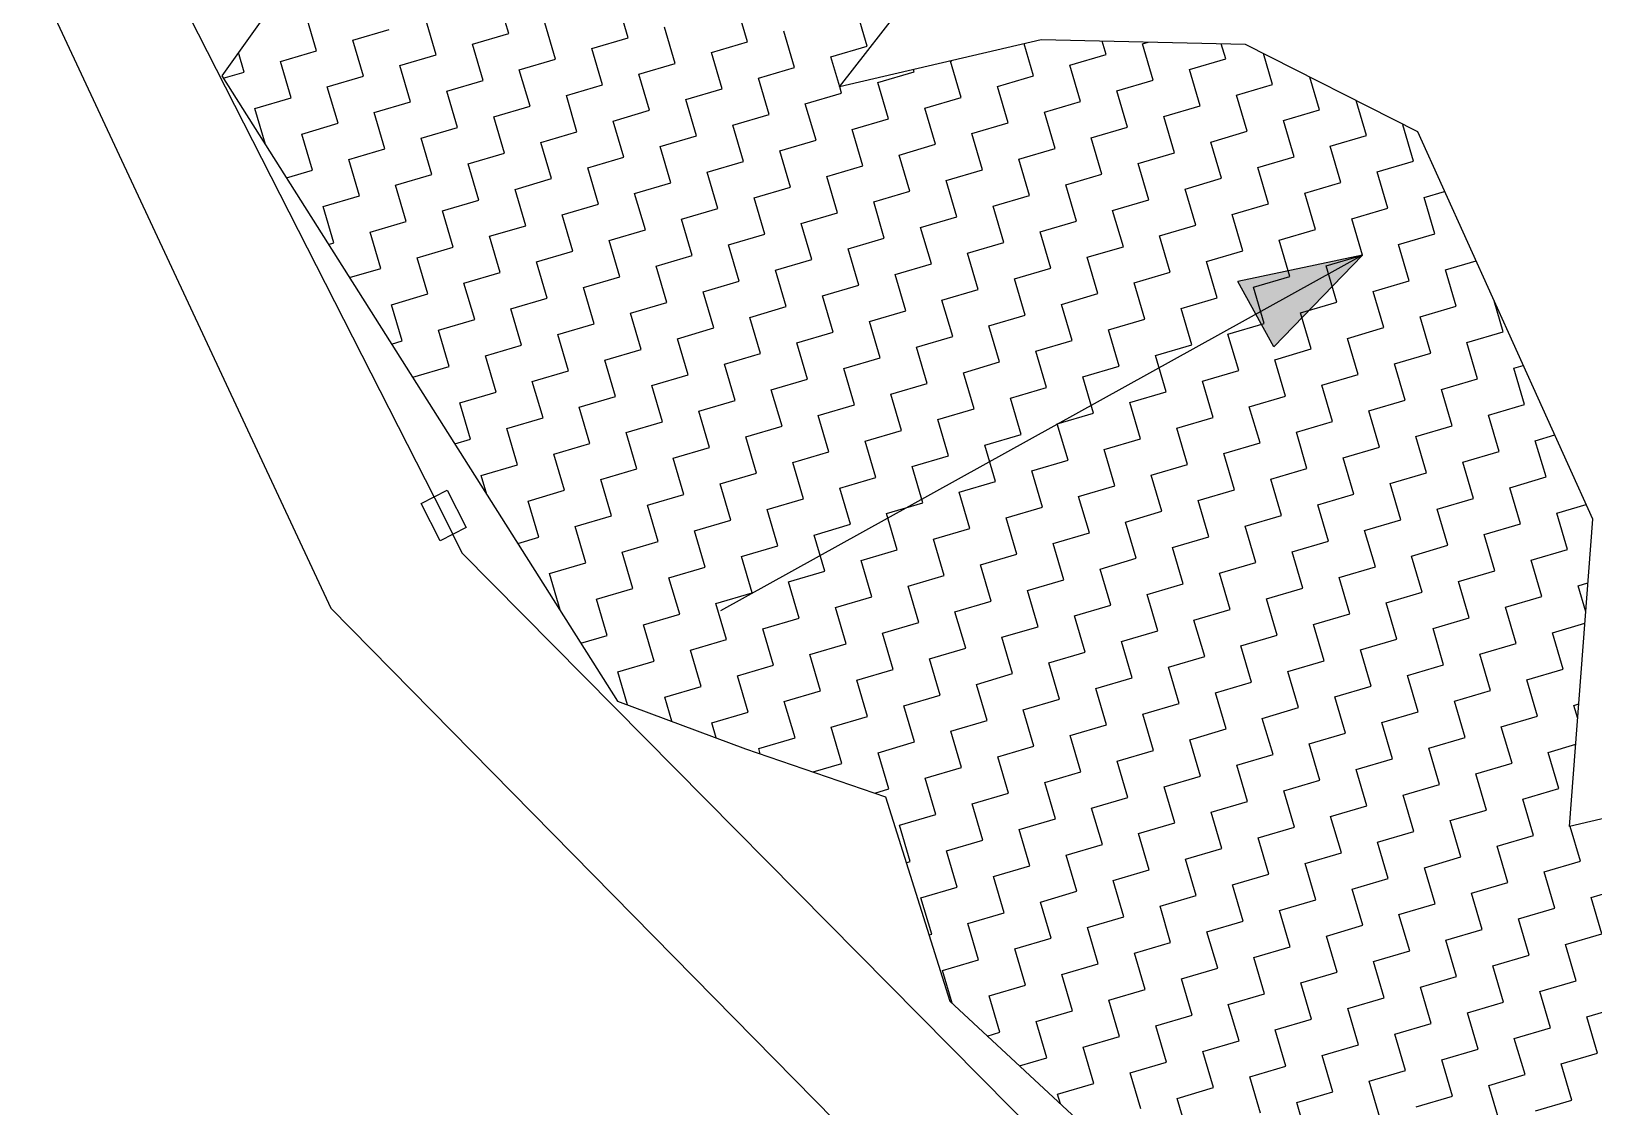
# Model space of a CAD drawing. Header units: metres. Extents: x 283645 to 285797, y 2017393 to 2020400.
# Drawn here: x 284073.8 to 284342.3, y 2017963.3 to 2018148.1 of the extents above; entities that cross this region are included whole.
import ezdxf

# ---------------------------------------------------------------- set-up
doc = ezdxf.new("R2010")
doc.units = ezdxf.units.M
for name, color, linetype in [('POLY_HATCH', 12, 'Continuous'), ('V_BOUND_LINE', 7, 'Continuous'), ('VILLAGE BOUNDRY', 1, 'Continuous')]:
    doc.layers.add(name, color=color, linetype=linetype)

msp = doc.modelspace()

# ---------------------------------------------------------------- hatches: boundary and pattern name
h = msp.add_hatch(color=256)
h.paths.add_polyline_path([(284284.24, 2018099.5), (284287.34, 2018093.9), (284302.55, 2018109.65)])
h.paths.add_polyline_path([(284302.55, 2018109.65), (284281.13, 2018105.1), (284284.24, 2018099.5)])

# ---------------------------------------------------------------- linework, layer by layer
for points in [[(284302.55, 2018109.65), (284192.23, 2018048.5)], [(284302.55, 2018109.65), (284281.13, 2018105.1)], [(284302.55, 2018109.65), (284287.34, 2018093.9)], [(284287.34, 2018093.9), (284281.13, 2018105.1)]]:
    msp.add_lwpolyline(points)
msp.add_lwpolyline([(284144.06, 2018060.55), (284140.78, 2018066.99), (284145.24, 2018069.27), (284148.52, 2018062.82)], close=True)
at = {"layer": 'POLY_HATCH'}
for p, q in [((284212.7, 2018138.54), (284241.57, 2018175.67)), ((284115.43, 2018152.86), (284106.51, 2018140.46)), ((284247.33, 2018146.65), (284212.7, 2018138.54)), ((284282.49, 2018145.84), (284247.33, 2018146.65)), ((284312.06, 2018130.82), (284282.49, 2018145.84)), ((284106.51, 2018140.46), (284174.55, 2018033.02)), ((284342.15, 2018064.29), (284312.06, 2018130.82)), ((284338.16, 2018011.46), (284342.15, 2018064.29)), ((284174.55, 2018033.02), (284196.52, 2018024.83)), ((284196.52, 2018024.83), (284220.6, 2018016.57)), ((284220.6, 2018016.57), (284231.66, 2017981.44)), ((284361.67, 2018017), (284338.16, 2018011.46)), ((284231.66, 2017981.44), (284313.35, 2017905.69))]:
    msp.add_line(p, q, dxfattribs=at)
at = {"layer": 'POLY_HATCH', "linetype": 'Continuous'}
for p, q in [((284155.83, 2018147.71), (284153.99, 2018153.94)), ((284176.37, 2018146.99), (284174.53, 2018153.22)), ((284122.82, 2018144.76), (284120.98, 2018150.99)), ((284143.36, 2018144.04), (284141.52, 2018150.27)), ((284196.9, 2018146.27), (284195.07, 2018152.5)), ((284217.44, 2018145.54), (284215.61, 2018151.78)), ((284129.05, 2018146.6), (284135.29, 2018148.43)), ((284149.59, 2018145.87), (284155.83, 2018147.71)), ((284163.9, 2018143.31), (284162.06, 2018149.55)), ((284184.44, 2018142.59), (284182.6, 2018148.83)), ((284204.98, 2018141.87), (284203.14, 2018148.1)), ((284130.89, 2018140.36), (284129.05, 2018146.6)), ((284151.43, 2018139.64), (284149.59, 2018145.87)), ((284170.13, 2018145.15), (284176.37, 2018146.99)), ((284171.97, 2018138.92), (284170.13, 2018145.15)), ((284190.67, 2018144.43), (284196.9, 2018146.27)), ((284211.21, 2018143.71), (284217.44, 2018145.54)), ((284246.05, 2018140.42), (284244.42, 2018145.97)), ((284258.52, 2018144.1), (284257.84, 2018146.41)), ((284264.75, 2018145.94), (284265.74, 2018146.22)), ((284266.59, 2018139.7), (284264.75, 2018145.94)), ((284279.06, 2018143.38), (284278.3, 2018145.94)), ((284110.35, 2018141.09), (284109.37, 2018144.43)), ((284116.59, 2018142.92), (284122.82, 2018144.76)), ((284118.42, 2018136.69), (284116.59, 2018142.92)), ((284137.13, 2018142.2), (284143.36, 2018144.04)), ((284138.96, 2018135.97), (284137.13, 2018142.2)), ((284157.66, 2018141.48), (284163.9, 2018143.31)), ((284178.2, 2018140.75), (284184.44, 2018142.59)), ((284192.51, 2018138.2), (284190.67, 2018144.43)), ((284212.72, 2018138.56), (284211.21, 2018143.71)), ((284231.75, 2018142.98), (284231.97, 2018143.05)), ((284233.58, 2018136.75), (284231.75, 2018142.98)), ((284252.29, 2018142.26), (284258.52, 2018144.1)), ((284254.12, 2018136.03), (284252.29, 2018142.26)), ((284272.82, 2018141.54), (284279.06, 2018143.38)), ((284287.13, 2018138.98), (284285.57, 2018144.28)), ((284106.78, 2018140.03), (284110.35, 2018141.09)), ((284124.66, 2018138.53), (284130.89, 2018140.36)), ((284145.2, 2018137.8), (284151.43, 2018139.64)), ((284159.5, 2018135.24), (284157.66, 2018141.48)), ((284180.04, 2018134.52), (284178.2, 2018140.75)), ((284198.74, 2018140.03), (284204.98, 2018141.87)), ((284200.58, 2018133.8), (284198.74, 2018140.03)), ((284219.28, 2018139.31), (284225.51, 2018141.15)), ((284225.51, 2018141.15), (284225.41, 2018141.51)), ((284239.82, 2018138.59), (284246.05, 2018140.42)), ((284260.36, 2018137.86), (284266.59, 2018139.7)), ((284274.66, 2018135.3), (284272.82, 2018141.54)), ((284295.2, 2018134.58), (284293.54, 2018140.23)), ((284126.5, 2018132.29), (284124.66, 2018138.53)), ((284147.03, 2018131.57), (284145.2, 2018137.8)), ((284165.74, 2018137.08), (284171.97, 2018138.92)), ((284167.57, 2018130.85), (284165.74, 2018137.08)), ((284186.27, 2018136.36), (284192.51, 2018138.2)), ((284206.81, 2018135.64), (284213.05, 2018137.47)), ((284213.05, 2018137.47), (284212.73, 2018138.54)), ((284221.12, 2018133.08), (284219.28, 2018139.31)), ((284227.35, 2018134.91), (284233.58, 2018136.75)), ((284241.66, 2018132.35), (284239.82, 2018138.59)), ((284262.19, 2018131.63), (284260.36, 2018137.86)), ((284280.9, 2018137.14), (284287.13, 2018138.98)), ((284282.73, 2018130.91), (284280.9, 2018137.14)), ((284112.19, 2018134.85), (284118.42, 2018136.69)), ((284114.03, 2018128.62), (284112.19, 2018134.85)), ((284132.73, 2018134.13), (284138.96, 2018135.97)), ((284134.57, 2018127.89), (284132.73, 2018134.13)), ((284153.27, 2018133.41), (284159.5, 2018135.24)), ((284173.81, 2018132.68), (284180.04, 2018134.52)), ((284188.11, 2018130.12), (284186.27, 2018136.36)), ((284208.65, 2018129.4), (284206.81, 2018135.64)), ((284229.19, 2018128.68), (284227.35, 2018134.91)), ((284247.89, 2018134.19), (284254.12, 2018136.03)), ((284249.73, 2018127.96), (284247.89, 2018134.19)), ((284268.43, 2018133.47), (284274.66, 2018135.3)), ((284288.97, 2018132.75), (284295.2, 2018134.58)), ((284303.27, 2018130.19), (284301.5, 2018136.18)), ((284120.26, 2018130.45), (284126.5, 2018132.29)), ((284140.8, 2018129.73), (284147.03, 2018131.57)), ((284155.1, 2018127.17), (284153.27, 2018133.41)), ((284175.64, 2018126.45), (284173.81, 2018132.68)), ((284194.34, 2018131.96), (284200.58, 2018133.8)), ((284196.18, 2018125.73), (284194.34, 2018131.96)), ((284214.88, 2018131.24), (284221.12, 2018133.08)), ((284235.42, 2018130.52), (284241.66, 2018132.35)), ((284255.96, 2018129.79), (284262.19, 2018131.63)), ((284270.27, 2018127.23), (284268.43, 2018133.47)), ((284290.8, 2018126.51), (284288.97, 2018132.75)), ((284309.51, 2018132.02), (284309.63, 2018132.06)), ((284311.34, 2018125.79), (284309.51, 2018132.02)), ((284122.1, 2018124.22), (284120.26, 2018130.45)), ((284142.64, 2018123.5), (284140.8, 2018129.73)), ((284161.34, 2018129.01), (284167.57, 2018130.85)), ((284163.18, 2018122.78), (284161.34, 2018129.01)), ((284181.88, 2018128.29), (284188.11, 2018130.12)), ((284202.42, 2018127.56), (284208.65, 2018129.4)), ((284216.72, 2018125), (284214.88, 2018131.24)), ((284237.26, 2018124.28), (284235.42, 2018130.52)), ((284257.8, 2018123.56), (284255.96, 2018129.79)), ((284276.5, 2018129.07), (284282.73, 2018130.91)), ((284278.34, 2018122.84), (284276.5, 2018129.07)), ((284297.04, 2018128.35), (284303.27, 2018130.19)), ((284114.01, 2018128.61), (284114.03, 2018128.62)), ((284128.33, 2018126.06), (284134.57, 2018127.89)), ((284130.17, 2018119.82), (284128.33, 2018126.06)), ((284148.87, 2018125.34), (284155.1, 2018127.17)), ((284169.41, 2018124.61), (284175.64, 2018126.45)), ((284183.71, 2018122.05), (284181.88, 2018128.29)), ((284204.25, 2018121.33), (284202.42, 2018127.56)), ((284222.95, 2018126.84), (284229.19, 2018128.68)), ((284224.79, 2018120.61), (284222.95, 2018126.84)), ((284243.49, 2018126.12), (284249.73, 2018127.96)), ((284245.33, 2018119.89), (284243.49, 2018126.12)), ((284264.03, 2018125.4), (284270.27, 2018127.23)), ((284284.57, 2018124.67), (284290.8, 2018126.51)), ((284298.87, 2018122.11), (284297.04, 2018128.35)), ((284117.63, 2018122.9), (284122.1, 2018124.22)), ((284136.4, 2018121.66), (284142.64, 2018123.5)), ((284150.71, 2018119.1), (284148.87, 2018125.34)), ((284171.25, 2018118.38), (284169.41, 2018124.61)), ((284189.95, 2018123.89), (284196.18, 2018125.73)), ((284191.79, 2018117.66), (284189.95, 2018123.89)), ((284210.49, 2018123.17), (284216.72, 2018125)), ((284231.03, 2018122.45), (284237.26, 2018124.28)), ((284251.56, 2018121.72), (284257.8, 2018123.56)), ((284265.87, 2018119.16), (284264.03, 2018125.4)), ((284286.41, 2018118.44), (284284.57, 2018124.67)), ((284305.11, 2018123.95), (284311.34, 2018125.79)), ((284306.95, 2018117.72), (284305.11, 2018123.95)), ((284138.24, 2018115.43), (284136.4, 2018121.66)), ((284156.94, 2018120.94), (284163.18, 2018122.78)), ((284158.78, 2018114.7), (284156.94, 2018120.94)), ((284177.48, 2018120.22), (284183.71, 2018122.05)), ((284198.02, 2018119.49), (284204.25, 2018121.33)), ((284212.32, 2018116.93), (284210.49, 2018123.17)), ((284232.86, 2018116.21), (284231.03, 2018122.45)), ((284253.4, 2018115.49), (284251.56, 2018121.72)), ((284272.1, 2018121), (284278.34, 2018122.84)), ((284273.94, 2018114.77), (284272.1, 2018121)), ((284292.64, 2018120.28), (284298.87, 2018122.11)), ((284123.94, 2018117.99), (284130.17, 2018119.82)), ((284125.77, 2018111.75), (284123.94, 2018117.99)), ((284144.47, 2018117.26), (284150.71, 2018119.1)), ((284165.01, 2018116.54), (284171.25, 2018118.38)), ((284179.32, 2018113.98), (284177.48, 2018120.22)), ((284199.86, 2018113.26), (284198.02, 2018119.49)), ((284218.56, 2018118.77), (284224.79, 2018120.61)), ((284220.39, 2018112.54), (284218.56, 2018118.77)), ((284239.1, 2018118.05), (284245.33, 2018119.89)), ((284240.93, 2018111.81), (284239.1, 2018118.05)), ((284259.63, 2018117.33), (284265.87, 2018119.16)), ((284280.17, 2018116.6), (284286.41, 2018118.44)), ((284294.48, 2018114.04), (284292.64, 2018120.28)), ((284313.18, 2018119.56), (284316.69, 2018120.59)), ((284315.02, 2018113.32), (284313.18, 2018119.56)), ((284132.01, 2018113.59), (284138.24, 2018115.43)), ((284146.31, 2018111.03), (284144.47, 2018117.26)), ((284166.85, 2018110.31), (284165.01, 2018116.54)), ((284185.55, 2018115.82), (284191.79, 2018117.66)), ((284187.39, 2018109.59), (284185.55, 2018115.82)), ((284206.09, 2018115.1), (284212.32, 2018116.93)), ((284226.63, 2018114.37), (284232.86, 2018116.21)), ((284247.17, 2018113.65), (284253.4, 2018115.49)), ((284261.47, 2018111.09), (284259.63, 2018117.33)), ((284282.01, 2018110.37), (284280.17, 2018116.6)), ((284300.71, 2018115.88), (284306.95, 2018117.72)), ((284302.55, 2018109.65), (284300.71, 2018115.88)), ((284133.84, 2018107.36), (284132.01, 2018113.59)), ((284152.54, 2018112.87), (284158.78, 2018114.7)), ((284154.38, 2018106.63), (284152.54, 2018112.87)), ((284173.08, 2018112.15), (284179.32, 2018113.98)), ((284193.62, 2018111.42), (284199.86, 2018113.26)), ((284207.93, 2018108.86), (284206.09, 2018115.1)), ((284228.47, 2018108.14), (284226.63, 2018114.37)), ((284249, 2018107.42), (284247.17, 2018113.65)), ((284267.71, 2018112.93), (284273.94, 2018114.77)), ((284269.54, 2018106.7), (284267.71, 2018112.93)), ((284288.24, 2018112.21), (284294.48, 2018114.04)), ((284308.78, 2018111.48), (284315.02, 2018113.32)), ((284124.86, 2018111.48), (284125.77, 2018111.75)), ((284140.08, 2018109.19), (284146.31, 2018111.03)), ((284160.62, 2018108.47), (284166.85, 2018110.31)), ((284174.92, 2018105.91), (284173.08, 2018112.15)), ((284195.46, 2018105.19), (284193.62, 2018111.42)), ((284214.16, 2018110.7), (284220.39, 2018112.54)), ((284216, 2018104.47), (284214.16, 2018110.7)), ((284234.7, 2018109.98), (284240.93, 2018111.81)), ((284236.54, 2018103.74), (284234.7, 2018109.98)), ((284255.24, 2018109.26), (284261.47, 2018111.09)), ((284275.78, 2018108.53), (284282.01, 2018110.37)), ((284290.08, 2018105.97), (284288.24, 2018112.21)), ((284310.62, 2018105.25), (284308.78, 2018111.48)), ((284128.48, 2018105.77), (284133.84, 2018107.36)), ((284141.91, 2018102.96), (284140.08, 2018109.19)), ((284162.45, 2018102.24), (284160.62, 2018108.47)), ((284181.15, 2018107.75), (284187.39, 2018109.59)), ((284182.99, 2018101.51), (284181.15, 2018107.75)), ((284201.69, 2018107.03), (284207.93, 2018108.86)), ((284222.23, 2018106.3), (284228.47, 2018108.14)), ((284242.77, 2018105.58), (284249, 2018107.42)), ((284257.07, 2018103.02), (284255.24, 2018109.26)), ((284277.61, 2018102.3), (284275.78, 2018108.53)), ((284296.31, 2018107.81), (284302.55, 2018109.65)), ((284298.15, 2018101.58), (284296.31, 2018107.81)), ((284316.85, 2018107.09), (284322.1, 2018108.63)), ((284148.15, 2018104.8), (284154.38, 2018106.63)), ((284149.99, 2018098.56), (284148.15, 2018104.8)), ((284168.69, 2018104.07), (284174.92, 2018105.91)), ((284189.23, 2018103.35), (284195.46, 2018105.19)), ((284203.53, 2018100.79), (284201.69, 2018107.03)), ((284224.07, 2018100.07), (284222.23, 2018106.3)), ((284244.61, 2018099.35), (284242.77, 2018105.58)), ((284263.31, 2018104.86), (284269.54, 2018106.7)), ((284265.15, 2018098.62), (284263.31, 2018104.86)), ((284283.85, 2018104.14), (284290.08, 2018105.97)), ((284304.39, 2018103.41), (284310.62, 2018105.25)), ((284318.69, 2018100.85), (284316.85, 2018107.09)), ((284135.68, 2018101.12), (284141.91, 2018102.96)), ((284156.22, 2018100.4), (284162.45, 2018102.24)), ((284170.52, 2018097.84), (284168.69, 2018104.07)), ((284191.06, 2018097.12), (284189.23, 2018103.35)), ((284209.76, 2018102.63), (284216, 2018104.47)), ((284211.6, 2018096.4), (284209.76, 2018102.63)), ((284230.3, 2018101.91), (284236.54, 2018103.74)), ((284232.14, 2018095.67), (284230.3, 2018101.91)), ((284250.84, 2018101.18), (284257.07, 2018103.02)), ((284271.38, 2018100.46), (284277.61, 2018102.3)), ((284285.68, 2018097.9), (284283.85, 2018104.14)), ((284306.22, 2018097.18), (284304.39, 2018103.41)), ((284137.52, 2018094.89), (284135.68, 2018101.12)), ((284158.06, 2018094.17), (284156.22, 2018100.4)), ((284176.76, 2018099.68), (284182.99, 2018101.51)), ((284178.59, 2018093.44), (284176.76, 2018099.68)), ((284197.3, 2018098.95), (284203.53, 2018100.79)), ((284217.83, 2018098.23), (284224.07, 2018100.07)), ((284238.37, 2018097.51), (284244.61, 2018099.35)), ((284252.68, 2018094.95), (284250.84, 2018101.18)), ((284273.22, 2018094.23), (284271.38, 2018100.46)), ((284291.92, 2018099.74), (284298.15, 2018101.58)), ((284293.76, 2018093.51), (284291.92, 2018099.74)), ((284312.46, 2018099.02), (284318.69, 2018100.85)), ((284326.76, 2018096.46), (284325.19, 2018101.8)), ((284143.75, 2018096.73), (284149.99, 2018098.56)), ((284145.59, 2018090.49), (284143.75, 2018096.73)), ((284164.29, 2018096), (284170.52, 2018097.84)), ((284184.83, 2018095.28), (284191.06, 2018097.12)), ((284199.13, 2018092.72), (284197.3, 2018098.95)), ((284219.67, 2018092), (284217.83, 2018098.23)), ((284240.21, 2018091.28), (284238.37, 2018097.51)), ((284258.91, 2018096.79), (284265.15, 2018098.62)), ((284260.75, 2018090.55), (284258.91, 2018096.79)), ((284279.45, 2018096.06), (284285.68, 2018097.9)), ((284299.99, 2018095.34), (284306.22, 2018097.18)), ((284314.29, 2018092.78), (284312.46, 2018099.02)), ((284135.71, 2018094.35), (284137.52, 2018094.89)), ((284151.82, 2018092.33), (284158.06, 2018094.17)), ((284166.13, 2018089.77), (284164.29, 2018096)), ((284186.67, 2018089.05), (284184.83, 2018095.28)), ((284205.37, 2018094.56), (284211.6, 2018096.4)), ((284207.2, 2018088.32), (284205.37, 2018094.56)), ((284225.91, 2018093.84), (284232.14, 2018095.67)), ((284227.74, 2018087.6), (284225.91, 2018093.84)), ((284246.44, 2018093.11), (284252.68, 2018094.95)), ((284266.98, 2018092.39), (284273.22, 2018094.23)), ((284281.29, 2018089.83), (284279.45, 2018096.06)), ((284301.83, 2018089.11), (284299.99, 2018095.34)), ((284320.53, 2018094.62), (284326.76, 2018096.46)), ((284322.36, 2018088.39), (284320.53, 2018094.62)), ((284153.66, 2018086.1), (284151.82, 2018092.33)), ((284172.36, 2018091.61), (284178.59, 2018093.44)), ((284174.2, 2018085.37), (284172.36, 2018091.61)), ((284192.9, 2018090.88), (284199.13, 2018092.72)), ((284213.44, 2018090.16), (284219.67, 2018092)), ((284233.98, 2018089.44), (284240.21, 2018091.28)), ((284248.28, 2018086.88), (284246.44, 2018093.11)), ((284268.82, 2018086.16), (284266.98, 2018092.39)), ((284287.52, 2018091.67), (284293.76, 2018093.51)), ((284289.36, 2018085.43), (284287.52, 2018091.67)), ((284308.06, 2018090.95), (284314.29, 2018092.78)), ((284139.35, 2018088.65), (284145.59, 2018090.49)), ((284139.39, 2018088.54), (284139.35, 2018088.65)), ((284159.89, 2018087.93), (284166.13, 2018089.77)), ((284180.43, 2018087.21), (284186.67, 2018089.05)), ((284194.74, 2018084.65), (284192.9, 2018090.88)), ((284215.28, 2018083.93), (284213.44, 2018090.16)), ((284235.81, 2018083.21), (284233.98, 2018089.44)), ((284254.52, 2018088.72), (284260.75, 2018090.55)), ((284256.35, 2018082.48), (284254.52, 2018088.72)), ((284275.05, 2018087.99), (284281.29, 2018089.83)), ((284295.59, 2018087.27), (284301.83, 2018089.11)), ((284309.9, 2018084.71), (284308.06, 2018090.95)), ((284328.6, 2018090.22), (284330.21, 2018090.7)), ((284330.44, 2018083.99), (284328.6, 2018090.22)), ((284147.43, 2018084.26), (284153.66, 2018086.1)), ((284161.73, 2018081.7), (284159.89, 2018087.93)), ((284182.27, 2018080.98), (284180.43, 2018087.21)), ((284200.97, 2018086.49), (284207.2, 2018088.32)), ((284202.81, 2018080.25), (284200.97, 2018086.49)), ((284221.51, 2018085.76), (284227.74, 2018087.6)), ((284223.35, 2018079.53), (284221.51, 2018085.76)), ((284242.05, 2018085.04), (284248.28, 2018086.88)), ((284262.59, 2018084.32), (284268.82, 2018086.16)), ((284276.89, 2018081.76), (284275.05, 2018087.99)), ((284297.43, 2018081.04), (284295.59, 2018087.27)), ((284316.13, 2018086.55), (284322.36, 2018088.39)), ((284317.97, 2018080.32), (284316.13, 2018086.55)), ((284149.26, 2018078.02), (284147.43, 2018084.26)), ((284167.96, 2018083.54), (284174.2, 2018085.37)), ((284169.8, 2018077.3), (284167.96, 2018083.54)), ((284188.5, 2018082.81), (284194.74, 2018084.65)), ((284209.04, 2018082.09), (284215.28, 2018083.93)), ((284229.58, 2018081.37), (284235.81, 2018083.21)), ((284243.88, 2018078.81), (284242.05, 2018085.04)), ((284264.42, 2018078.09), (284262.59, 2018084.32)), ((284283.12, 2018083.6), (284289.36, 2018085.43)), ((284284.96, 2018077.36), (284283.12, 2018083.6)), ((284303.66, 2018082.87), (284309.9, 2018084.71)), ((284324.2, 2018082.15), (284330.44, 2018083.99)), ((284155.5, 2018079.86), (284161.73, 2018081.7)), ((284176.04, 2018079.14), (284182.27, 2018080.98)), ((284190.34, 2018076.58), (284188.5, 2018082.81)), ((284210.88, 2018075.86), (284209.04, 2018082.09)), ((284231.42, 2018075.13), (284229.58, 2018081.37)), ((284250.12, 2018080.65), (284256.35, 2018082.48)), ((284251.96, 2018074.41), (284250.12, 2018080.65)), ((284270.66, 2018079.92), (284276.89, 2018081.76)), ((284291.2, 2018079.2), (284297.43, 2018081.04)), ((284305.5, 2018076.64), (284303.66, 2018082.87)), ((284326.04, 2018075.92), (284324.2, 2018082.15)), ((284146.55, 2018077.23), (284149.26, 2018078.02)), ((284157.33, 2018073.63), (284155.5, 2018079.86)), ((284177.87, 2018072.91), (284176.04, 2018079.14)), ((284196.57, 2018078.42), (284202.81, 2018080.25)), ((284198.41, 2018072.18), (284196.57, 2018078.42)), ((284217.11, 2018077.69), (284223.35, 2018079.53)), ((284218.95, 2018071.46), (284217.11, 2018077.69)), ((284237.65, 2018076.97), (284243.88, 2018078.81)), ((284258.19, 2018076.25), (284264.42, 2018078.09)), ((284272.49, 2018073.69), (284270.66, 2018079.92)), ((284293.03, 2018072.97), (284291.2, 2018079.2)), ((284311.73, 2018078.48), (284317.97, 2018080.32)), ((284313.57, 2018072.24), (284311.73, 2018078.48)), ((284332.27, 2018077.76), (284335.61, 2018078.74)), ((284334.11, 2018071.52), (284332.27, 2018077.76)), ((284163.57, 2018075.46), (284169.8, 2018077.3)), ((284165.4, 2018069.23), (284163.57, 2018075.46)), ((284184.11, 2018074.74), (284190.34, 2018076.58)), ((284204.64, 2018074.02), (284210.88, 2018075.86)), ((284225.18, 2018073.3), (284231.42, 2018075.13)), ((284239.49, 2018070.74), (284237.65, 2018076.97)), ((284260.03, 2018070.01), (284258.19, 2018076.25)), ((284278.73, 2018075.53), (284284.96, 2018077.36)), ((284280.57, 2018069.29), (284278.73, 2018075.53)), ((284299.27, 2018074.8), (284305.5, 2018076.64)), ((284319.81, 2018074.08), (284326.04, 2018075.92)), ((284151.1, 2018071.79), (284157.33, 2018073.63)), ((284171.64, 2018071.07), (284177.87, 2018072.91)), ((284185.94, 2018068.51), (284184.11, 2018074.74)), ((284206.48, 2018067.79), (284204.64, 2018074.02)), ((284227.02, 2018067.06), (284225.18, 2018073.3)), ((284245.72, 2018072.57), (284251.96, 2018074.41)), ((284247.56, 2018066.34), (284245.72, 2018072.57)), ((284266.26, 2018071.85), (284272.49, 2018073.69)), ((284286.8, 2018071.13), (284293.03, 2018072.97)), ((284301.1, 2018068.57), (284299.27, 2018074.8)), ((284321.64, 2018067.85), (284319.81, 2018074.08)), ((284152.06, 2018068.53), (284151.1, 2018071.79)), ((284173.48, 2018064.83), (284171.64, 2018071.07)), ((284192.18, 2018070.35), (284198.41, 2018072.18)), ((284194.01, 2018064.11), (284192.18, 2018070.35)), ((284212.72, 2018069.62), (284218.95, 2018071.46)), ((284214.55, 2018063.39), (284212.72, 2018069.62)), ((284233.25, 2018068.9), (284239.49, 2018070.74)), ((284253.79, 2018068.18), (284260.03, 2018070.01)), ((284268.1, 2018065.62), (284266.26, 2018071.85)), ((284288.64, 2018064.9), (284286.8, 2018071.13)), ((284307.34, 2018070.41), (284313.57, 2018072.24)), ((284309.17, 2018064.17), (284307.34, 2018070.41)), ((284327.88, 2018069.68), (284334.11, 2018071.52)), ((284329.71, 2018063.45), (284327.88, 2018069.68)), ((284159.17, 2018067.39), (284165.4, 2018069.23)), ((284161.01, 2018061.16), (284159.17, 2018067.39)), ((284179.71, 2018066.67), (284185.94, 2018068.51)), ((284200.25, 2018065.95), (284206.48, 2018067.79)), ((284220.79, 2018065.23), (284227.02, 2018067.06)), ((284235.09, 2018062.67), (284233.25, 2018068.9)), ((284255.63, 2018061.94), (284253.79, 2018068.18)), ((284274.33, 2018067.46), (284280.57, 2018069.29)), ((284276.17, 2018061.22), (284274.33, 2018067.46)), ((284294.87, 2018066.73), (284301.1, 2018068.57)), ((284315.41, 2018066.01), (284321.64, 2018067.85)), ((284167.24, 2018063), (284173.48, 2018064.83)), ((284181.55, 2018060.44), (284179.71, 2018066.67)), ((284202.09, 2018059.71), (284200.25, 2018065.95)), ((284222.62, 2018058.99), (284220.79, 2018065.23)), ((284241.33, 2018064.5), (284247.56, 2018066.34)), ((284243.16, 2018058.27), (284241.33, 2018064.5)), ((284261.86, 2018063.78), (284268.1, 2018065.62)), ((284282.4, 2018063.06), (284288.64, 2018064.9)), ((284296.71, 2018060.5), (284294.87, 2018066.73)), ((284317.25, 2018059.78), (284315.41, 2018066.01)), ((284335.95, 2018065.29), (284341.02, 2018066.78)), ((284337.78, 2018059.05), (284335.95, 2018065.29)), ((284169.08, 2018056.76), (284167.24, 2018063)), ((284187.78, 2018062.27), (284194.01, 2018064.11)), ((284189.62, 2018056.04), (284187.78, 2018062.27)), ((284208.32, 2018061.55), (284214.55, 2018063.39)), ((284210.16, 2018055.32), (284208.32, 2018061.55)), ((284228.86, 2018060.83), (284235.09, 2018062.67)), ((284249.4, 2018060.11), (284255.63, 2018061.94)), ((284263.7, 2018057.55), (284261.86, 2018063.78)), ((284284.24, 2018056.82), (284282.4, 2018063.06)), ((284302.94, 2018062.34), (284309.17, 2018064.17)), ((284304.78, 2018056.1), (284302.94, 2018062.34)), ((284323.48, 2018061.61), (284329.71, 2018063.45)), ((284325.32, 2018055.38), (284323.48, 2018061.61)), ((284157.4, 2018060.1), (284161.01, 2018061.16)), ((284175.31, 2018058.6), (284181.55, 2018060.44)), ((284195.85, 2018057.88), (284202.09, 2018059.71)), ((284216.39, 2018057.16), (284222.62, 2018058.99)), ((284230.69, 2018054.6), (284228.86, 2018060.83)), ((284251.23, 2018053.87), (284249.4, 2018060.11)), ((284269.93, 2018059.38), (284276.17, 2018061.22)), ((284271.77, 2018053.15), (284269.93, 2018059.38)), ((284290.47, 2018058.66), (284296.71, 2018060.5)), ((284311.01, 2018057.94), (284317.25, 2018059.78)), ((284331.55, 2018057.22), (284337.78, 2018059.05)), ((284162.85, 2018054.93), (284169.08, 2018056.76)), ((284177.15, 2018052.37), (284175.31, 2018058.6)), ((284197.69, 2018051.64), (284195.85, 2018057.88)), ((284218.23, 2018050.92), (284216.39, 2018057.16)), ((284236.93, 2018056.43), (284243.16, 2018058.27)), ((284238.77, 2018050.2), (284236.93, 2018056.43)), ((284257.47, 2018055.71), (284263.7, 2018057.55)), ((284278.01, 2018054.99), (284284.24, 2018056.82)), ((284292.31, 2018052.43), (284290.47, 2018058.66)), ((284312.85, 2018051.71), (284311.01, 2018057.94)), ((284333.39, 2018050.98), (284331.55, 2018057.22)), ((284164.68, 2018048.69), (284162.85, 2018054.93)), ((284183.38, 2018054.2), (284189.62, 2018056.04)), ((284185.22, 2018047.97), (284183.38, 2018054.2)), ((284203.92, 2018053.48), (284210.16, 2018055.32)), ((284224.46, 2018052.76), (284230.69, 2018054.6)), ((284245, 2018052.04), (284251.23, 2018053.87)), ((284259.3, 2018049.48), (284257.47, 2018055.71)), ((284279.84, 2018048.75), (284278.01, 2018054.99)), ((284298.54, 2018054.27), (284304.78, 2018056.1)), ((284300.38, 2018048.03), (284298.54, 2018054.27)), ((284319.08, 2018053.54), (284325.32, 2018055.38)), ((284320.92, 2018047.31), (284319.08, 2018053.54)), ((284170.92, 2018050.53), (284177.15, 2018052.37)), ((284191.45, 2018049.81), (284197.69, 2018051.64)), ((284205.76, 2018047.25), (284203.92, 2018053.48)), ((284211.99, 2018049.08), (284218.23, 2018050.92)), ((284226.3, 2018046.52), (284224.46, 2018052.76)), ((284246.84, 2018045.8), (284245, 2018052.04)), ((284265.54, 2018051.31), (284271.77, 2018053.15)), ((284267.37, 2018045.08), (284265.54, 2018051.31)), ((284286.08, 2018050.59), (284292.31, 2018052.43)), ((284306.62, 2018049.87), (284312.85, 2018051.71)), ((284327.15, 2018049.15), (284333.39, 2018050.98)), ((284339.62, 2018052.82), (284341.32, 2018053.32)), ((284340.94, 2018048.34), (284339.62, 2018052.82)), ((284164.63, 2018048.68), (284164.68, 2018048.69)), ((284172.75, 2018044.3), (284170.92, 2018050.53)), ((284193.29, 2018043.57), (284191.45, 2018049.81)), ((284213.83, 2018042.85), (284211.99, 2018049.08)), ((284232.53, 2018048.36), (284238.77, 2018050.2)), ((284234.37, 2018042.13), (284232.53, 2018048.36)), ((284253.07, 2018047.64), (284259.3, 2018049.48)), ((284273.61, 2018046.92), (284279.84, 2018048.75)), ((284287.91, 2018044.36), (284286.08, 2018050.59)), ((284308.45, 2018043.63), (284306.62, 2018049.87)), ((284328.99, 2018042.91), (284327.15, 2018049.15)), ((284178.99, 2018046.13), (284185.22, 2018047.97)), ((284180.82, 2018039.9), (284178.99, 2018046.13)), ((284199.53, 2018045.41), (284205.76, 2018047.25)), ((284220.06, 2018044.69), (284226.3, 2018046.52)), ((284240.6, 2018043.97), (284246.84, 2018045.8)), ((284254.91, 2018041.41), (284253.07, 2018047.64)), ((284275.45, 2018040.68), (284273.61, 2018046.92)), ((284294.15, 2018046.19), (284300.38, 2018048.03)), ((284295.98, 2018039.96), (284294.15, 2018046.19)), ((284314.69, 2018045.47), (284320.92, 2018047.31)), ((284316.52, 2018039.24), (284314.69, 2018045.47)), ((284335.22, 2018044.75), (284340.79, 2018046.39)), ((284168.25, 2018042.97), (284172.75, 2018044.3)), ((284187.06, 2018041.74), (284193.29, 2018043.57)), ((284201.36, 2018039.18), (284199.53, 2018045.41)), ((284207.6, 2018041.01), (284213.83, 2018042.85)), ((284221.9, 2018038.45), (284220.06, 2018044.69)), ((284242.44, 2018037.73), (284240.6, 2018043.97)), ((284261.14, 2018043.24), (284267.37, 2018045.08)), ((284262.98, 2018037.01), (284261.14, 2018043.24)), ((284281.68, 2018042.52), (284287.91, 2018044.36)), ((284302.22, 2018041.8), (284308.45, 2018043.63)), ((284322.76, 2018041.07), (284328.99, 2018042.91)), ((284337.06, 2018038.52), (284335.22, 2018044.75)), ((284188.89, 2018035.5), (284187.06, 2018041.74)), ((284209.43, 2018034.78), (284207.6, 2018041.01)), ((284228.13, 2018040.29), (284234.37, 2018042.13)), ((284229.97, 2018034.06), (284228.13, 2018040.29)), ((284248.67, 2018039.57), (284254.91, 2018041.41)), ((284269.21, 2018038.85), (284275.45, 2018040.68)), ((284283.52, 2018036.29), (284281.68, 2018042.52)), ((284304.06, 2018035.56), (284302.22, 2018041.8)), ((284324.59, 2018034.84), (284322.76, 2018041.07)), ((284174.59, 2018038.06), (284180.82, 2018039.9)), ((284176.27, 2018032.38), (284174.59, 2018038.06)), ((284195.13, 2018037.34), (284201.36, 2018039.18)), ((284215.67, 2018036.62), (284221.9, 2018038.45)), ((284236.21, 2018035.89), (284242.44, 2018037.73)), ((284250.51, 2018033.33), (284248.67, 2018039.57)), ((284271.05, 2018032.61), (284269.21, 2018038.85)), ((284289.75, 2018038.12), (284295.98, 2018039.96)), ((284291.59, 2018031.89), (284289.75, 2018038.12)), ((284310.29, 2018037.4), (284316.52, 2018039.24)), ((284312.13, 2018031.17), (284310.29, 2018037.4)), ((284330.83, 2018036.68), (284337.06, 2018038.52)), ((284182.66, 2018033.67), (284188.89, 2018035.5)), ((284196.97, 2018031.11), (284195.13, 2018037.34)), ((284203.2, 2018032.94), (284209.43, 2018034.78)), ((284217.5, 2018030.38), (284215.67, 2018036.62)), ((284238.04, 2018029.66), (284236.21, 2018035.89)), ((284256.74, 2018035.17), (284262.98, 2018037.01)), ((284258.58, 2018028.94), (284256.74, 2018035.17)), ((284277.28, 2018034.45), (284283.52, 2018036.29)), ((284297.82, 2018033.73), (284304.06, 2018035.56)), ((284318.36, 2018033), (284324.59, 2018034.84)), ((284332.66, 2018030.44), (284330.83, 2018036.68)), ((284183.88, 2018029.54), (284182.66, 2018033.67)), ((284205.04, 2018026.71), (284203.2, 2018032.94)), ((284223.74, 2018032.22), (284229.97, 2018034.06)), ((284225.58, 2018025.99), (284223.74, 2018032.22)), ((284244.28, 2018031.5), (284250.51, 2018033.33)), ((284264.82, 2018030.77), (284271.05, 2018032.61)), ((284279.12, 2018028.22), (284277.28, 2018034.45)), ((284299.66, 2018027.49), (284297.82, 2018033.73)), ((284320.2, 2018026.77), (284318.36, 2018033)), ((284338.9, 2018032.28), (284339.75, 2018032.53)), ((284339.56, 2018030.04), (284338.9, 2018032.28)), ((284190.73, 2018029.27), (284196.97, 2018031.11)), ((284211.27, 2018028.55), (284217.5, 2018030.38)), ((284231.81, 2018027.82), (284238.04, 2018029.66)), ((284246.11, 2018025.26), (284244.28, 2018031.5)), ((284266.65, 2018024.54), (284264.82, 2018030.77)), ((284285.35, 2018030.05), (284291.59, 2018031.89)), ((284287.19, 2018023.82), (284285.35, 2018030.05)), ((284305.89, 2018029.33), (284312.13, 2018031.17)), ((284307.73, 2018023.1), (284305.89, 2018029.33)), ((284326.43, 2018028.61), (284332.66, 2018030.44)), ((284191.49, 2018026.71), (284190.73, 2018029.27)), ((284198.8, 2018024.87), (284205.04, 2018026.71)), ((284213.11, 2018022.31), (284211.27, 2018028.55)), ((284233.65, 2018021.59), (284231.81, 2018027.82)), ((284252.35, 2018027.1), (284258.58, 2018028.94)), ((284254.18, 2018020.87), (284252.35, 2018027.1)), ((284272.89, 2018026.38), (284279.12, 2018028.22)), ((284293.42, 2018025.66), (284299.66, 2018027.49)), ((284313.96, 2018024.93), (284320.2, 2018026.77)), ((284328.27, 2018022.37), (284326.43, 2018028.61)), ((284199.07, 2018023.96), (284198.8, 2018024.87)), ((284219.34, 2018024.15), (284225.58, 2018025.99)), ((284221.18, 2018017.92), (284219.34, 2018024.15)), ((284239.88, 2018023.43), (284246.11, 2018025.26)), ((284260.42, 2018022.7), (284266.65, 2018024.54)), ((284274.72, 2018020.14), (284272.89, 2018026.38)), ((284295.26, 2018019.42), (284293.42, 2018025.66)), ((284315.8, 2018018.7), (284313.96, 2018024.93)), ((284334.5, 2018024.21), (284339.23, 2018025.6)), ((284336.34, 2018017.98), (284334.5, 2018024.21)), ((284208.14, 2018020.85), (284213.11, 2018022.31)), ((284227.41, 2018019.75), (284233.65, 2018021.59)), ((284241.72, 2018017.19), (284239.88, 2018023.43)), ((284262.26, 2018016.47), (284260.42, 2018022.7)), ((284280.96, 2018021.98), (284287.19, 2018023.82)), ((284282.79, 2018015.75), (284280.96, 2018021.98)), ((284301.5, 2018021.26), (284307.73, 2018023.1)), ((284322.03, 2018020.54), (284328.27, 2018022.37)), ((284229.25, 2018013.52), (284227.41, 2018019.75)), ((284247.95, 2018019.03), (284254.18, 2018020.87)), ((284249.79, 2018012.8), (284247.95, 2018019.03)), ((284268.49, 2018018.31), (284274.72, 2018020.14)), ((284289.03, 2018017.58), (284295.26, 2018019.42)), ((284303.33, 2018015.03), (284301.5, 2018021.26)), ((284309.57, 2018016.86), (284315.8, 2018018.7)), ((284323.87, 2018014.3), (284322.03, 2018020.54)), ((284218.77, 2018017.2), (284221.18, 2018017.92)), ((284235.48, 2018015.36), (284241.72, 2018017.19)), ((284256.02, 2018014.63), (284262.26, 2018016.47)), ((284270.33, 2018012.07), (284268.49, 2018018.31)), ((284290.87, 2018011.35), (284289.03, 2018017.58)), ((284311.4, 2018010.63), (284309.57, 2018016.86)), ((284330.11, 2018016.14), (284336.34, 2018017.98)), ((284331.94, 2018009.91), (284330.11, 2018016.14)), ((284223.02, 2018011.68), (284229.25, 2018013.52)), ((284237.32, 2018009.12), (284235.48, 2018015.36)), ((284257.86, 2018008.4), (284256.02, 2018014.63)), ((284276.56, 2018013.91), (284282.79, 2018015.75)), ((284278.4, 2018007.68), (284276.56, 2018013.91)), ((284297.1, 2018013.19), (284303.33, 2018015.03)), ((284317.64, 2018012.47), (284323.87, 2018014.3)), ((284224.85, 2018005.45), (284223.02, 2018011.68)), ((284243.55, 2018010.96), (284249.79, 2018012.8)), ((284245.39, 2018004.73), (284243.55, 2018010.96)), ((284264.09, 2018010.24), (284270.33, 2018012.07)), ((284284.63, 2018009.51), (284290.87, 2018011.35)), ((284298.94, 2018006.95), (284297.1, 2018013.19)), ((284305.17, 2018008.79), (284311.4, 2018010.63)), ((284319.47, 2018006.23), (284317.64, 2018012.47)), ((284338.18, 2018011.74), (284338.18, 2018011.74)), ((284338.18, 2018011.74), (284338.18, 2018011.74)), ((284340.01, 2018005.51), (284338.25, 2018011.49)), ((284231.09, 2018007.28), (284237.32, 2018009.12)), ((284251.63, 2018006.56), (284257.86, 2018008.4)), ((284265.93, 2018004), (284264.09, 2018010.24)), ((284286.47, 2018003.28), (284284.63, 2018009.51)), ((284307.01, 2018002.56), (284305.17, 2018008.79)), ((284325.71, 2018008.07), (284331.94, 2018009.91)), ((284327.55, 2018001.83), (284325.71, 2018008.07)), ((284224.17, 2018005.25), (284224.85, 2018005.45)), ((284232.92, 2018001.05), (284231.09, 2018007.28)), ((284253.46, 2018000.33), (284251.63, 2018006.56)), ((284272.16, 2018005.84), (284278.4, 2018007.68)), ((284274, 2017999.61), (284272.16, 2018005.84)), ((284292.7, 2018005.12), (284298.94, 2018006.95)), ((284313.24, 2018004.39), (284319.47, 2018006.23)), ((284333.78, 2018003.67), (284340.01, 2018005.51)), ((284239.16, 2018002.89), (284245.39, 2018004.73)), ((284240.99, 2017996.65), (284239.16, 2018002.89)), ((284259.7, 2018002.17), (284265.93, 2018004)), ((284280.23, 2018001.44), (284286.47, 2018003.28)), ((284294.54, 2017998.88), (284292.7, 2018005.12)), ((284300.77, 2018000.72), (284307.01, 2018002.56)), ((284315.08, 2017998.16), (284313.24, 2018004.39)), ((284335.62, 2017997.44), (284333.78, 2018003.67)), ((284226.69, 2017999.21), (284232.92, 2018001.05)), ((284247.23, 2017998.49), (284253.46, 2018000.33)), ((284261.53, 2017995.93), (284259.7, 2018002.17)), ((284282.07, 2017995.21), (284280.23, 2018001.44)), ((284302.61, 2017994.49), (284300.77, 2018000.72)), ((284321.31, 2018000), (284327.55, 2018001.83)), ((284323.15, 2017993.76), (284321.31, 2018000)), ((284341.85, 2017999.28), (284348.08, 2018001.11)), ((284228.53, 2017992.98), (284226.69, 2017999.21)), ((284249.07, 2017992.26), (284247.23, 2017998.49)), ((284267.77, 2017997.77), (284274, 2017999.61)), ((284269.6, 2017991.53), (284267.77, 2017997.77)), ((284288.31, 2017997.05), (284294.54, 2017998.88)), ((284308.84, 2017996.32), (284315.08, 2017998.16)), ((284329.38, 2017995.6), (284335.62, 2017997.44)), ((284343.69, 2017993.04), (284341.85, 2017999.28)), ((284234.76, 2017994.82), (284240.99, 2017996.65)), ((284236.6, 2017988.58), (284234.76, 2017994.82)), ((284255.3, 2017994.09), (284261.53, 2017995.93)), ((284275.84, 2017993.37), (284282.07, 2017995.21)), ((284290.14, 2017990.81), (284288.31, 2017997.05)), ((284296.38, 2017992.65), (284302.61, 2017994.49)), ((284310.68, 2017990.09), (284308.84, 2017996.32)), ((284331.22, 2017989.37), (284329.38, 2017995.6)), ((284228.07, 2017992.84), (284228.53, 2017992.98)), ((284242.83, 2017990.42), (284249.07, 2017992.26)), ((284257.14, 2017987.86), (284255.3, 2017994.09)), ((284277.68, 2017987.14), (284275.84, 2017993.37)), ((284298.21, 2017986.42), (284296.38, 2017992.65)), ((284316.92, 2017991.93), (284323.15, 2017993.76)), ((284318.75, 2017985.69), (284316.92, 2017991.93)), ((284337.45, 2017991.2), (284343.69, 2017993.04)), ((284244.67, 2017984.19), (284242.83, 2017990.42)), ((284263.37, 2017989.7), (284269.6, 2017991.53)), ((284265.21, 2017983.46), (284263.37, 2017989.7)), ((284283.91, 2017988.98), (284290.14, 2017990.81)), ((284304.45, 2017988.25), (284310.68, 2017990.09)), ((284324.99, 2017987.53), (284331.22, 2017989.37)), ((284339.29, 2017984.97), (284337.45, 2017991.2)), ((284230.36, 2017986.75), (284236.6, 2017988.58)), ((284232.03, 2017981.09), (284230.36, 2017986.75)), ((284250.9, 2017986.02), (284257.14, 2017987.86)), ((284271.44, 2017985.3), (284277.68, 2017987.14)), ((284285.75, 2017982.74), (284283.91, 2017988.98)), ((284291.98, 2017984.58), (284298.21, 2017986.42)), ((284306.28, 2017982.02), (284304.45, 2017988.25)), ((284326.82, 2017981.3), (284324.99, 2017987.53)), ((284238.43, 2017982.35), (284244.67, 2017984.19)), ((284252.74, 2017979.79), (284250.9, 2017986.02)), ((284273.28, 2017979.07), (284271.44, 2017985.3)), ((284293.82, 2017978.34), (284291.98, 2017984.58)), ((284312.52, 2017983.86), (284318.75, 2017985.69)), ((284314.36, 2017977.62), (284312.52, 2017983.86)), ((284333.06, 2017983.13), (284339.29, 2017984.97)), ((284240.27, 2017976.12), (284238.43, 2017982.35)), ((284258.97, 2017981.63), (284265.21, 2017983.46)), ((284260.81, 2017975.39), (284258.97, 2017981.63)), ((284279.51, 2017980.9), (284285.75, 2017982.74)), ((284300.05, 2017980.18), (284306.28, 2017982.02)), ((284320.59, 2017979.46), (284326.82, 2017981.3)), ((284334.89, 2017976.9), (284333.06, 2017983.13)), ((284246.51, 2017977.95), (284252.74, 2017979.79)), ((284267.04, 2017977.23), (284273.28, 2017979.07)), ((284281.35, 2017974.67), (284279.51, 2017980.9)), ((284287.58, 2017976.51), (284293.82, 2017978.34)), ((284301.89, 2017973.95), (284300.05, 2017980.18)), ((284322.43, 2017973.23), (284320.59, 2017979.46)), ((284341.13, 2017978.74), (284347.36, 2017980.57)), ((284342.96, 2017972.5), (284341.13, 2017978.74)), ((284238.09, 2017975.47), (284240.27, 2017976.12)), ((284248.34, 2017971.72), (284246.51, 2017977.95)), ((284268.88, 2017971), (284267.04, 2017977.23)), ((284289.42, 2017970.27), (284287.58, 2017976.51)), ((284308.12, 2017975.79), (284314.36, 2017977.62)), ((284309.96, 2017969.55), (284308.12, 2017975.79)), ((284328.66, 2017975.06), (284334.89, 2017976.9)), ((284254.58, 2017973.56), (284260.81, 2017975.39)), ((284256.41, 2017967.32), (284254.58, 2017973.56)), ((284275.12, 2017972.83), (284281.35, 2017974.67)), ((284295.65, 2017972.11), (284301.89, 2017973.95)), ((284316.19, 2017971.39), (284322.43, 2017973.23)), ((284330.5, 2017968.83), (284328.66, 2017975.06)), ((284243.63, 2017970.33), (284248.34, 2017971.72)), ((284262.65, 2017969.16), (284268.88, 2017971)), ((284276.95, 2017966.6), (284275.12, 2017972.83)), ((284283.19, 2017968.44), (284289.42, 2017970.27)), ((284297.49, 2017965.88), (284295.65, 2017972.11)), ((284318.03, 2017965.15), (284316.19, 2017971.39)), ((284336.73, 2017970.67), (284342.96, 2017972.5)), ((284338.57, 2017964.43), (284336.73, 2017970.67)), ((284264.48, 2017962.93), (284262.65, 2017969.16)), ((284285.02, 2017962.2), (284283.19, 2017968.44)), ((284303.72, 2017967.71), (284309.96, 2017969.55)), ((284305.56, 2017961.48), (284303.72, 2017967.71)), ((284324.26, 2017966.99), (284330.5, 2017968.83)), ((284250.18, 2017965.49), (284256.41, 2017967.32)), ((284250.68, 2017963.8), (284250.18, 2017965.49)), ((284270.72, 2017964.76), (284276.95, 2017966.6)), ((284291.26, 2017964.04), (284297.49, 2017965.88)), ((284311.8, 2017963.32), (284318.03, 2017965.15)), ((284326.1, 2017960.76), (284324.26, 2017966.99)), ((284272.56, 2017958.53), (284270.72, 2017964.76)), ((284293.09, 2017957.81), (284291.26, 2017964.04)), ((284332.33, 2017962.59), (284338.57, 2017964.43))]:
    msp.add_line(p, q, dxfattribs=at)
at = {"layer": 'V_BOUND_LINE'}
for p, q in [((284013.01, 2018323.41), (284144.65, 2018064.91)), ((284144.65, 2018064.91), (284147.77, 2018058.48)), ((284147.77, 2018058.48), (284247.42, 2017957.83))]:
    msp.add_line(p, q, dxfattribs=at)
at = {"layer": 'VILLAGE BOUNDRY'}
for p, q in [((284011.81, 2018291.87), (284125.26, 2018048.97)), ((284125.26, 2018048.97), (284228.2, 2017944.44))]:
    msp.add_line(p, q, dxfattribs=at)

doc.saveas('drawing.dxf')
